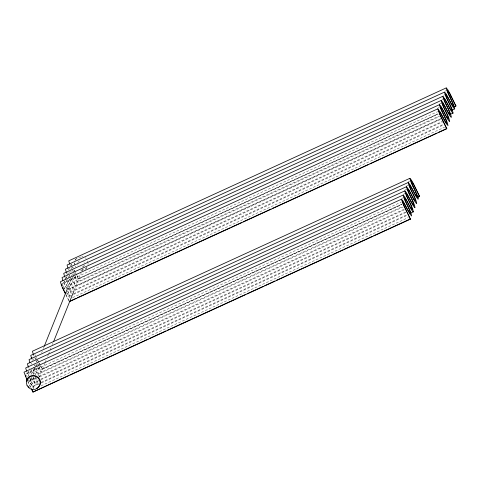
<?xml version="1.0" encoding="UTF-8"?>
<svg xmlns="http://www.w3.org/2000/svg" width="480" height="480" viewBox="0 0 480 480"><rect width="100%" height="100%" fill="white"/><g stroke="black" fill="none" stroke-linecap="round" stroke-linejoin="round"><path stroke-width="0.36" stroke-dasharray="2.4 1.8" d="M30.276 381.048L31.944 376.896M33.06 374.13L35.562 367.896M41.688 352.668L42.24 351.282M43.356 348.51L43.914 347.13M67.572 288.282L71.742 277.896M72.858 275.124L73.416 273.744M40.494 366.144L42.084 369.354L401.946 204.27M75.24 272.532L78.426 278.952L438.288 113.874M36.798 383.364L38.19 379.902M39.3 377.13L44.868 363.282M45.144 362.592L46.536 359.13M47.652 356.364L48.204 354.978M48.486 354.282L49.878 350.826M50.154 350.13L51.27 347.364M52.38 344.592L52.938 343.206M74.37 289.902L81.048 273.282M82.158 270.516L82.716 269.13M83.832 266.358L84.384 264.978M445.278 91.092L447.324 90.156M443.598 95.274L445.638 94.338M441.912 99.456L443.958 98.52M439.554 103.95L442.278 102.702M437.868 108.138L439.23 107.514M62.13 283.68L437.55 111.696M74.046 276.84L76.164 279.576L437.958 113.832M78.426 278.952L438.174 114.15M73.536 276.474L76.308 281.064L77.274 281.814L439.068 116.07M71.016 278.598L72.978 282.06L74.484 283.758L439.68 116.454M68.394 289.26L440.406 118.836M69.966 277.044L73.686 283.842L75.594 285.996L440.796 118.692M67.71 279.606L71.298 286.242L72.804 287.94L440.724 119.388M74.598 289.866L442.518 121.32M64.452 280.824L70.356 291.534L71.124 292.122L72.486 291.498M75.21 290.25L442.452 122.01M73.596 293.736L443.562 124.254M67.014 293.052L69.192 296.292L72.846 294.744M73.53 294.432L443.496 124.95M72.594 297.612L444.606 127.188M408.258 181.806L410.982 180.558M406.572 185.988L409.296 184.74M404.892 190.17L407.616 188.922M403.212 194.352L405.936 193.104M401.526 198.534L404.256 197.286M25.794 374.082L401.208 202.098M37.704 367.236L39.828 369.978L402.3 203.922M42.084 369.354L401.832 204.552M37.854 368.082L39.966 371.466L40.938 372.216L402.726 206.472M33.864 367.41L36.636 372.462L38.142 374.16L403.344 206.856M36.138 377.79L27.966 381.534L30.828 387.312M38.862 376.542L404.454 209.094M39.87 376.782L404.388 209.79M40.98 379.02L405.498 212.028M31.314 377.364L34.53 382.512L40.23 380.028M40.914 379.716L406.11 212.412M31.494 378.216L35.574 384.75L40.662 382.578M41.34 382.266L406.542 214.962M28.548 379.428L32.85 386.694L40.596 383.274M41.274 382.962L407.154 215.346M41.022 385.824L408.264 217.59M35.7 377.748L36.462 378.342L36.432 377.79M33.894 388.932L28.584 379.998M72.942 289.428L67.35 279.396M71.262 293.61L64.236 281.046M69.582 297.792L66.48 292.602M70.962 264.318L71.634 265.458M65.916 276.864L66.588 278.004M61.848 283.452L65.43 290.088M62.556 285.234L63.732 287.298M32.94 358.902L33.612 360.042M31.254 363.084L31.932 364.224M35.076 377.436L37.254 380.562L37.53 379.878M27.894 371.448L29.952 375.204M71.178 264.09L71.868 265.362M69.498 268.278L70.188 269.544M72.702 274.416L73.74 276.318M67.812 272.46L68.508 273.726M66.132 276.642L66.822 277.908M34.836 354.492L35.526 355.764M37.398 366.72L35.544 363.228M33.69 374.454L31.098 369.474M28.11 371.226L30.234 375.246M26.43 375.408L27.468 377.31M72.756 267.054L73.296 268.116M72.396 266.844L73.02 268.068M70.71 271.032L71.334 272.25M69.396 275.418L69.936 276.48M69.03 275.214L69.654 276.432M63.984 287.76L64.608 288.984M36.054 357.246L36.678 358.47M35.922 364.464L36.534 365.67M33.624 367.446L37.344 374.244L39.252 376.398L38.82 374.322L36.186 367.956M31.32 370.41L33.174 374.034M74.28 270.096L76.572 274.716M76.902 275.376L78.54 278.676M73.968 269.964L74.922 271.89M65.898 294.342L69.084 300.762M66.012 295.08L68.964 301.02M37.614 359.838L38.922 362.478M39.252 363.138L40.23 365.118M40.56 365.778L42.198 369.078M37.308 359.724L38.58 362.292M38.898 362.934L40.176 365.502M27.708 381.522L30.654 387.462M72.714 270.216L73.308 271.458M72.192 269.658L70.686 266.43M72.72 270.75L73.248 271.848M71.328 275.022L72.228 276.888M70.512 273.84L69.006 270.612M69.648 279.204L73.872 289.476M68.832 278.022L67.326 274.8M69.36 279.12L71.892 284.766L72.804 287.94M66.756 280.872L71.796 292.284M66.582 288.192L63.798 282.132M66.522 288.582L63.198 281.376M36.372 360.618L36.972 361.86M35.85 360.06L34.344 356.832M36.114 360.606L36.642 361.704M34.692 364.8L35.886 367.29M34.434 364.788L34.962 365.886M33.006 368.988L35.412 374.148M33.018 369.522L35.55 375.162M31.926 374.412L29.952 370.242M30.018 370.968L31.602 374.25M29.946 377.976L33.054 384.912L34.212 388.944M29.388 377.34L26.856 371.778M29.652 377.886L32.184 383.532L33.096 386.706M74.214 273.372L75.12 275.382M72.528 277.554L75.162 283.92L75.594 285.996M72.306 277.632L74.484 283.758M65.646 278.982L70.212 288.948L71.124 292.122M67.788 290.778L70.116 296.466M37.872 363.774L38.778 365.784M34.992 357.696L35.46 358.722M37.65 363.852L38.124 364.908M35.964 368.034L38.142 374.16M33.126 376.992L35.892 384.762M28.734 375.456L27.456 372.528M75.372 275.982L77.274 281.814M69.924 264.642L70.452 265.902M68.244 268.824L68.766 270.084M67.164 273.762L67.74 275.148M66.558 273.012L67.086 274.272M65.484 277.944L66.06 279.33M64.878 277.194L65.406 278.454M67.74 291.24L69.438 296.304M39.03 366.384L40.938 372.216M33.582 355.044L34.11 356.304M31.902 359.226L32.424 360.486M33.078 377.46L34.782 382.524M75.252 276.396L76.164 279.576M38.916 366.798L39.828 369.978M28.722 367.224L29.142 368.346M83.988 265.758A3.456 3.354 21.9 0 1 80.01 266.982M78.036 265.236A3.456 3.354 21.9 0 1 77.748 264.402M77.868 262.662A3.456 3.354 21.9 0 1 80.466 260.502M83.724 261.66A3.456 3.354 21.9 0 1 84.222 262.404M87.09 267.162A6.948 6.738 21.9 0 1 80.868 270.018M75.756 267.144A6.948 6.738 21.9 0 1 75.132 266.124M74.556 264.438A6.948 6.738 21.9 0 1 74.442 262.68M75.018 260.412A6.948 6.738 21.9 0 1 76.356 258.486M81.822 256.542A6.948 6.738 21.9 0 1 83.016 256.746M85.206 257.748A6.948 6.738 21.9 0 1 86.148 258.51M86.874 267.708A6.948 6.738 21.9 0 1 84.174 269.958M82.458 270.486A6.948 6.738 21.9 0 1 80.652 270.558M74.34 264.984A6.948 6.738 21.9 0 1 74.226 263.22M75.378 259.932A6.948 6.738 21.9 0 1 81.6 257.082M87.342 260.976A6.948 6.738 21.9 0 1 87.912 262.656M88.008 263.238A6.948 6.738 21.9 0 1 88.032 264.42M30.444 383.628A3.456 3.354 21.9 0 0 36.396 384.144A3.456 3.354 21.9 0 0 33.768 378.852A3.456 3.354 21.9 0 0 30.444 383.628"/><path stroke-width="0.72" d="M44.19 346.434L67.572 288.282M31.308 388.782L32.946 392.082L68.49 375.576M53.496 341.82L74.088 290.592M32.946 392.082L410.412 219.162L403.818 205.176L402.57 201.474L404.346 203.85L409.758 213.87L411.672 216.024C410.496 209.358 405.852 203.814 404.256 197.286C407.952 201.408 409.254 207.582 413.034 211.83L413.352 211.842C412.176 205.176 407.538 199.632 405.936 193.104C409.632 197.226 410.934 203.4 414.72 207.642L415.032 207.66C413.856 200.994 409.218 195.444 407.616 188.922C411.318 193.044 412.614 199.218 416.4 203.46L416.718 203.478C415.542 196.812 410.898 191.262 409.296 184.74C412.998 188.856 414.3 195.036 418.08 199.278L418.356 198.594L417.24 195.264L412.224 184.26L410.982 180.558L413.514 184.326L419.55 196.434L417.504 197.37M419.55 196.434L413.334 183.474L411.378 180.018L409.872 178.314L32.406 351.24L33.318 354.414M69.288 301.686L446.754 128.76L440.154 114.774L438.912 111.072L440.688 113.448L446.1 123.468L448.014 125.628C446.838 118.962 442.194 113.412 440.598 106.884C444.294 111.006 445.596 117.18 449.376 121.428L449.694 121.44C448.518 114.774 443.88 109.23 442.278 102.702C445.974 106.824 447.276 112.998 451.062 117.24L451.374 117.258C450.198 110.592 445.56 105.048 443.958 98.52C447.66 102.642 448.956 108.816 452.742 113.058L453.06 113.076C451.878 106.41 447.24 100.86 445.638 94.338C449.34 98.46 450.636 104.634 454.422 108.876L454.698 108.192L453.582 104.862L448.566 93.858L447.324 90.156L449.856 93.924L455.886 106.032L453.846 106.968M455.886 106.032L449.676 93.072L447.72 89.616L446.208 87.918L68.748 260.838L69.66 264.012M67.98 268.194L67.068 265.02L444.528 92.1L446.034 93.798L451.2 103.398L453.63 106.656C452.268 100.05 447.57 94.524 446.208 87.918M66.3 272.382L65.388 269.202L442.848 96.282L445.278 99.54L450.438 109.14L451.944 110.838C450.582 104.232 445.89 98.706 444.528 92.1M449.43 96.384L450.792 95.76M64.614 276.564L63.702 273.384L441.168 100.464L442.674 102.162L447.834 111.762L450.264 115.02C448.902 108.414 444.21 102.888 442.848 96.282M62.934 280.746L62.022 277.566L439.482 104.646L440.994 106.344L446.154 115.95L448.584 119.202C447.222 112.596 442.53 107.07 441.168 100.464M65.358 293.76L62.04 286.818L60.342 281.754L437.802 108.834L440.232 112.086L445.398 121.686L446.904 123.384C445.542 116.778 440.844 111.258 439.482 104.646M453.954 106.692L456 105.756M452.016 110.142L454.74 108.894M450.33 114.324L453.06 113.076M69.402 301.404L76.212 298.284M77.574 297.66L132.768 272.376M134.13 271.752L144.348 267.072M145.71 266.448L173.646 253.65M175.008 253.026L230.196 227.742M231.558 227.118L241.782 222.438M243.144 221.814L271.074 209.016M272.442 208.392L339.21 177.804M340.572 177.18L368.508 164.382M369.87 163.758L436.644 133.17M438.006 132.546L446.862 128.484M31.638 358.596L30.726 355.422L408.186 182.502L409.692 184.2L414.858 193.8L417.288 197.058C415.926 190.446 411.234 184.926 409.872 178.314M29.958 362.778L29.046 359.604L406.506 186.684L408.936 189.942L414.096 199.542L415.608 201.24C414.246 194.634 409.548 189.108 408.186 182.502M413.088 186.786L414.45 186.162M28.278 366.966L27.366 363.786L404.826 190.866L406.332 192.564L411.498 202.164L413.922 205.422C412.56 198.816 407.868 193.29 406.506 186.684M26.592 371.148L25.68 367.968L403.146 195.048L404.652 196.746L409.812 206.346L412.242 209.604C410.88 202.998 406.188 197.472 404.826 190.866M27.18 380.424L24 372.15L401.46 199.23L402.966 200.928L408.132 210.534L410.562 213.786C409.2 207.18 404.508 201.654 403.146 195.048M417.612 197.094L419.658 196.158M410.628 213.09L413.352 211.842M69.852 374.952L148.206 339.06M149.568 338.436L165.918 330.942M167.286 330.318L245.64 294.426M247.002 293.796L263.352 286.308M264.714 285.684L274.932 281.004M276.3 280.38L331.488 255.096M332.85 254.472L343.068 249.786M344.43 249.162L372.366 236.364M373.728 235.74L410.52 218.886M446.754 128.76L439.506 113.898L437.802 108.834M410.412 219.162L403.164 204.3L401.46 199.23M64.302 291.132L65.58 293.7M32.106 389.88L33.06 391.806M64.002 290.502L62.694 287.694M26.352 378.096L27.048 379.638M25.362 375.588L25.776 376.716M61.476 284.394L61.704 285.186M31.836 357.66L31.86 358.062M28.476 366.024L28.5 366.432M26.634 381.606A6.948 6.738 21.9 0 1 36.606 376.212A6.948 6.738 21.9 0 1 38.088 387.396M37.614 387.756A6.948 6.738 21.9 0 1 36.582 388.344M29.19 387.378A6.948 6.738 21.9 0 1 28.32 386.544M27.108 385.602A6.948 6.738 21.9 0 0 39.066 386.64A6.948 6.738 21.9 0 0 33.78 376.008A6.948 6.738 21.9 0 0 27.108 385.602"/></g></svg>
